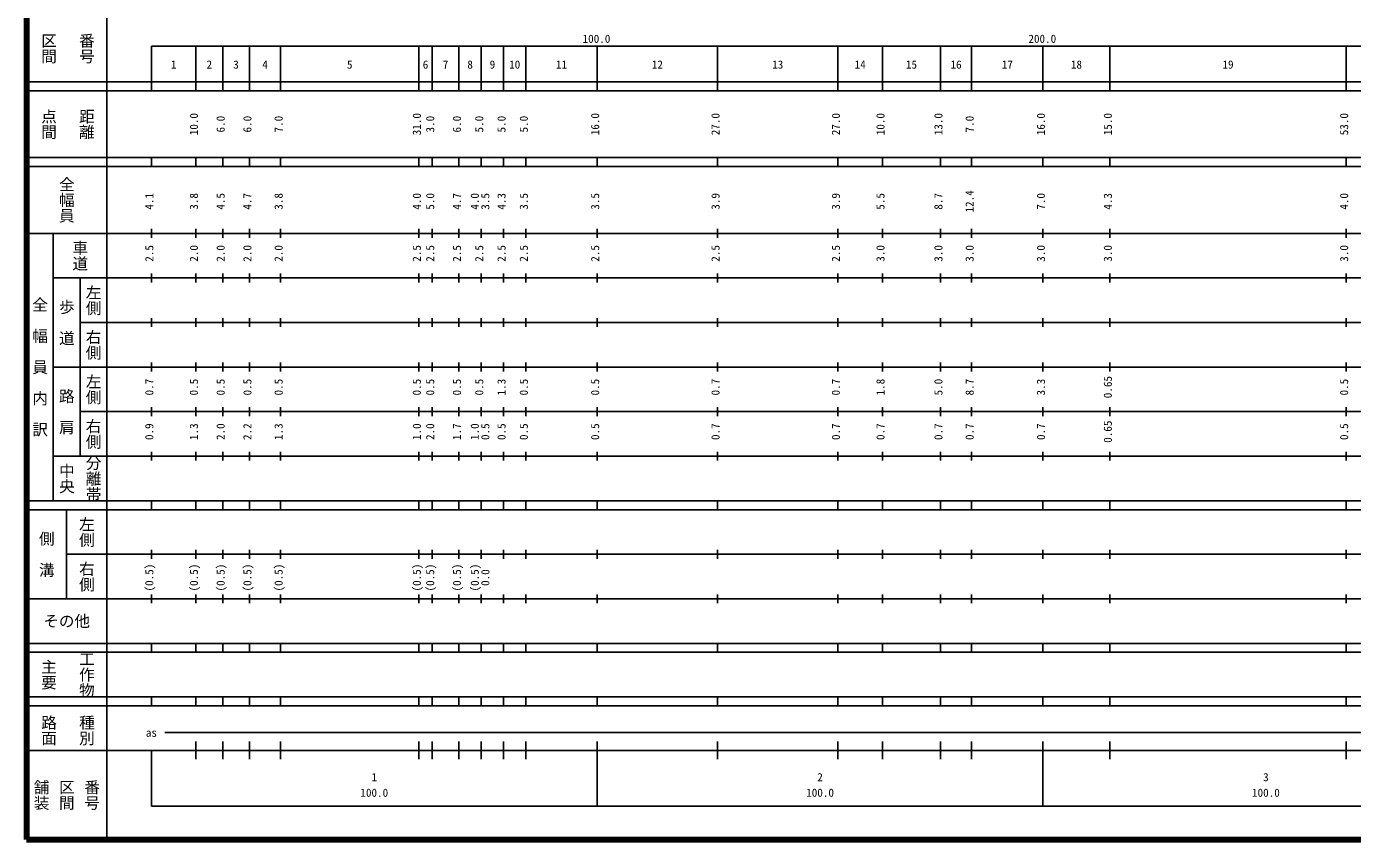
# Model space of a CAD drawing. Units: millimetres on the paper, enlarged 1000 times. Extents: x 40000 to 680000, y 20000 to 380000.
# Drawn here: x 40000 to 337419, y 20000 to 202409 of the extents above; entities that cross this region are included whole.
import ezdxf
from ezdxf.enums import TextEntityAlignment as Align

# ---------------------------------------------------------------- set-up
doc = ezdxf.new("R2010")
doc.units = ezdxf.units.MM
doc.header["$LTSCALE"] = 1000
doc.layers.add('M-TTL', color=2, linetype='Continuous', lineweight=140)
doc.layers.add('M-TTL-BAND', color=7, linetype='Continuous', lineweight=25)
doc.styles.add('@ＭＳ ゴシック', font='')
doc.styles.add('ＭＳ ゴシック', font='')
doc.styles.get('@ＭＳ ゴシック').set_extended_font_data('@MS Gothic')
doc.styles.get('ＭＳ ゴシック').set_extended_font_data('MS Gothic')

msp = doc.modelspace()

# ---------------------------------------------------------------- linework, layer by layer
at = {"layer": 'M-TTL'}
for p, q in [((40000, 380000), (40000, 20000)), ((40000, 20000), (680000, 20000))]:
    msp.add_line(p, q, dxfattribs=at)
at = {"layer": 'M-TTL-BAND'}
for p, q in [((58000, 370000), (58000, 20000)), ((68000, 198000), (579000, 198000)), ((68000, 198000), (68000, 188000)), ((78000, 188000), (78000, 198000)), ((84000, 188000), (84000, 198000)), ((90000, 188000), (90000, 198000)), ((97000, 188000), (97000, 198000)), ((128000, 188000), (128000, 198000)), ((131000, 188000), (131000, 198000)), ((137000, 188000), (137000, 198000)), ((142000, 188000), (142000, 198000)), ((147000, 188000), (147000, 198000)), ((152000, 188000), (152000, 198000)), ((168000, 188000), (168000, 198000)), ((195000, 188000), (195000, 198000)), ((222000, 188000), (222000, 198000)), ((232000, 188000), (232000, 198000)), ((245000, 188000), (245000, 198000)), ((252000, 188000), (252000, 198000)), ((268000, 188000), (268000, 198000)), ((283000, 188000), (283000, 198000)), ((336000, 188000), (336000, 198000)), ((40000, 190000), (579000, 190000)), ((40000, 188000), (579000, 188000)), ((40000, 173000), (579000, 173000)), ((68000, 171000), (68000, 173000)), ((78000, 171000), (78000, 173000)), ((84000, 171000), (84000, 173000)), ((90000, 171000), (90000, 173000)), ((97000, 171000), (97000, 173000)), ((128000, 171000), (128000, 173000)), ((131000, 171000), (131000, 173000)), ((137000, 171000), (137000, 173000)), ((142000, 171000), (142000, 173000)), ((147000, 171000), (147000, 173000)), ((152000, 171000), (152000, 173000)), ((168000, 171000), (168000, 173000)), ((195000, 171000), (195000, 173000)), ((222000, 171000), (222000, 173000)), ((232000, 171000), (232000, 173000)), ((245000, 171000), (245000, 173000)), ((252000, 171000), (252000, 173000)), ((268000, 171000), (268000, 173000)), ((283000, 171000), (283000, 173000)), ((336000, 171000), (336000, 173000)), ((40000, 171000), (579000, 171000)), ((40000, 156000), (579000, 156000)), ((46000, 96000), (46000, 156000)), ((68000, 155000), (68000, 157000)), ((78000, 155000), (78000, 157000)), ((84000, 155000), (84000, 157000)), ((90000, 155000), (90000, 157000)), ((97000, 155000), (97000, 157000)), ((128000, 155000), (128000, 157000)), ((131000, 155000), (131000, 157000)), ((137000, 155000), (137000, 157000)), ((142000, 155000), (142000, 157000)), ((147000, 155000), (147000, 157000)), ((152000, 155000), (152000, 157000)), ((168000, 155000), (168000, 157000)), ((195000, 155000), (195000, 157000)), ((222000, 155000), (222000, 157000)), ((232000, 155000), (232000, 157000)), ((245000, 155000), (245000, 157000)), ((252000, 155000), (252000, 157000)), ((268000, 155000), (268000, 157000)), ((283000, 155000), (283000, 157000)), ((336000, 155000), (336000, 157000)), ((46000, 146000), (579000, 146000)), ((52000, 146000), (52000, 106000)), ((68000, 145000), (68000, 147000)), ((78000, 145000), (78000, 147000)), ((84000, 145000), (84000, 147000)), ((90000, 145000), (90000, 147000)), ((97000, 145000), (97000, 147000)), ((128000, 145000), (128000, 147000)), ((131000, 145000), (131000, 147000)), ((137000, 145000), (137000, 147000)), ((142000, 145000), (142000, 147000)), ((147000, 145000), (147000, 147000)), ((152000, 145000), (152000, 147000)), ((168000, 145000), (168000, 147000)), ((195000, 145000), (195000, 147000)), ((222000, 145000), (222000, 147000)), ((232000, 145000), (232000, 147000)), ((245000, 145000), (245000, 147000)), ((252000, 145000), (252000, 147000)), ((268000, 145000), (268000, 147000)), ((283000, 145000), (283000, 147000)), ((336000, 145000), (336000, 147000)), ((68000, 135000), (68000, 137000)), ((78000, 135000), (78000, 137000)), ((84000, 135000), (84000, 137000)), ((90000, 135000), (90000, 137000)), ((97000, 135000), (97000, 137000)), ((128000, 135000), (128000, 137000)), ((131000, 135000), (131000, 137000)), ((137000, 135000), (137000, 137000)), ((142000, 135000), (142000, 137000)), ((147000, 135000), (147000, 137000)), ((152000, 135000), (152000, 137000)), ((168000, 135000), (168000, 137000)), ((195000, 135000), (195000, 137000)), ((222000, 135000), (222000, 137000)), ((232000, 135000), (232000, 137000)), ((245000, 135000), (245000, 137000)), ((252000, 135000), (252000, 137000)), ((268000, 135000), (268000, 137000)), ((283000, 135000), (283000, 137000)), ((336000, 135000), (336000, 137000)), ((52000, 136000), (579000, 136000)), ((46000, 126000), (579000, 126000)), ((68000, 125000), (68000, 127000)), ((78000, 125000), (78000, 127000)), ((84000, 125000), (84000, 127000)), ((90000, 125000), (90000, 127000)), ((97000, 125000), (97000, 127000)), ((128000, 125000), (128000, 127000)), ((131000, 125000), (131000, 127000)), ((137000, 125000), (137000, 127000)), ((142000, 125000), (142000, 127000)), ((147000, 125000), (147000, 127000)), ((152000, 125000), (152000, 127000)), ((168000, 125000), (168000, 127000)), ((195000, 125000), (195000, 127000)), ((222000, 125000), (222000, 127000)), ((232000, 125000), (232000, 127000)), ((245000, 125000), (245000, 127000)), ((252000, 125000), (252000, 127000)), ((268000, 125000), (268000, 127000)), ((283000, 125000), (283000, 127000)), ((336000, 125000), (336000, 127000)), ((52000, 116000), (579000, 116000)), ((68000, 115000), (68000, 117000)), ((78000, 115000), (78000, 117000)), ((84000, 115000), (84000, 117000)), ((90000, 115000), (90000, 117000)), ((97000, 115000), (97000, 117000)), ((128000, 115000), (128000, 117000)), ((131000, 115000), (131000, 117000)), ((137000, 115000), (137000, 117000)), ((142000, 115000), (142000, 117000)), ((147000, 115000), (147000, 117000)), ((152000, 115000), (152000, 117000)), ((168000, 115000), (168000, 117000)), ((195000, 115000), (195000, 117000)), ((222000, 115000), (222000, 117000)), ((232000, 115000), (232000, 117000)), ((245000, 115000), (245000, 117000)), ((252000, 115000), (252000, 117000)), ((268000, 115000), (268000, 117000)), ((283000, 115000), (283000, 117000)), ((336000, 115000), (336000, 117000)), ((46000, 106000), (579000, 106000)), ((68000, 105000), (68000, 107000)), ((78000, 105000), (78000, 107000)), ((84000, 105000), (84000, 107000)), ((90000, 105000), (90000, 107000)), ((97000, 105000), (97000, 107000)), ((128000, 105000), (128000, 107000)), ((131000, 105000), (131000, 107000)), ((137000, 105000), (137000, 107000)), ((142000, 105000), (142000, 107000)), ((147000, 105000), (147000, 107000)), ((152000, 105000), (152000, 107000)), ((168000, 105000), (168000, 107000)), ((195000, 105000), (195000, 107000)), ((222000, 105000), (222000, 107000)), ((232000, 105000), (232000, 107000)), ((245000, 105000), (245000, 107000)), ((252000, 105000), (252000, 107000)), ((268000, 105000), (268000, 107000)), ((283000, 105000), (283000, 107000)), ((336000, 105000), (336000, 107000)), ((40000, 96000), (579000, 96000)), ((68000, 94000), (68000, 96000)), ((78000, 94000), (78000, 96000)), ((84000, 94000), (84000, 96000)), ((90000, 94000), (90000, 96000)), ((97000, 94000), (97000, 96000)), ((128000, 94000), (128000, 96000)), ((131000, 94000), (131000, 96000)), ((137000, 94000), (137000, 96000)), ((142000, 94000), (142000, 96000)), ((147000, 94000), (147000, 96000)), ((152000, 94000), (152000, 96000)), ((168000, 94000), (168000, 96000)), ((195000, 94000), (195000, 96000)), ((222000, 94000), (222000, 96000)), ((232000, 94000), (232000, 96000)), ((245000, 94000), (245000, 96000)), ((252000, 94000), (252000, 96000)), ((268000, 94000), (268000, 96000)), ((283000, 94000), (283000, 96000)), ((336000, 94000), (336000, 96000)), ((40000, 94000), (579000, 94000)), ((49000, 94000), (49000, 74000)), ((49000, 84000), (579000, 84000)), ((68000, 83000), (68000, 85000)), ((78000, 83000), (78000, 85000)), ((84000, 83000), (84000, 85000)), ((90000, 83000), (90000, 85000)), ((97000, 83000), (97000, 85000)), ((128000, 83000), (128000, 85000)), ((131000, 83000), (131000, 85000)), ((137000, 83000), (137000, 85000)), ((142000, 83000), (142000, 85000)), ((147000, 83000), (147000, 85000)), ((152000, 83000), (152000, 85000)), ((168000, 83000), (168000, 85000)), ((195000, 83000), (195000, 85000)), ((222000, 83000), (222000, 85000)), ((232000, 83000), (232000, 85000)), ((245000, 83000), (245000, 85000)), ((252000, 83000), (252000, 85000)), ((268000, 83000), (268000, 85000)), ((283000, 83000), (283000, 85000)), ((336000, 83000), (336000, 85000)), ((68000, 73000), (68000, 75000)), ((78000, 73000), (78000, 75000)), ((84000, 73000), (84000, 75000)), ((90000, 73000), (90000, 75000)), ((97000, 73000), (97000, 75000)), ((128000, 73000), (128000, 75000)), ((131000, 73000), (131000, 75000)), ((137000, 73000), (137000, 75000)), ((142000, 73000), (142000, 75000)), ((147000, 73000), (147000, 75000)), ((152000, 73000), (152000, 75000)), ((168000, 73000), (168000, 75000)), ((195000, 73000), (195000, 75000)), ((222000, 73000), (222000, 75000)), ((232000, 73000), (232000, 75000)), ((245000, 73000), (245000, 75000)), ((252000, 73000), (252000, 75000)), ((268000, 73000), (268000, 75000)), ((283000, 73000), (283000, 75000)), ((336000, 73000), (336000, 75000)), ((40000, 74000), (579000, 74000)), ((40000, 64000), (579000, 64000)), ((68000, 62000), (68000, 64000)), ((78000, 62000), (78000, 64000)), ((84000, 62000), (84000, 64000)), ((90000, 62000), (90000, 64000)), ((97000, 62000), (97000, 64000)), ((128000, 62000), (128000, 64000)), ((131000, 62000), (131000, 64000)), ((137000, 62000), (137000, 64000)), ((142000, 62000), (142000, 64000)), ((147000, 62000), (147000, 64000)), ((152000, 62000), (152000, 64000)), ((168000, 62000), (168000, 64000)), ((195000, 62000), (195000, 64000)), ((222000, 62000), (222000, 64000)), ((232000, 62000), (232000, 64000)), ((245000, 62000), (245000, 64000)), ((252000, 62000), (252000, 64000)), ((268000, 62000), (268000, 64000)), ((283000, 62000), (283000, 64000)), ((336000, 62000), (336000, 64000)), ((40000, 62000), (579000, 62000)), ((40000, 52000), (579000, 52000)), ((68000, 50000), (68000, 52000)), ((78000, 50000), (78000, 52000)), ((84000, 50000), (84000, 52000)), ((90000, 50000), (90000, 52000)), ((97000, 50000), (97000, 52000)), ((128000, 50000), (128000, 52000)), ((131000, 50000), (131000, 52000)), ((137000, 50000), (137000, 52000)), ((142000, 50000), (142000, 52000)), ((147000, 50000), (147000, 52000)), ((152000, 50000), (152000, 52000)), ((168000, 50000), (168000, 52000)), ((195000, 50000), (195000, 52000)), ((222000, 50000), (222000, 52000)), ((232000, 50000), (232000, 52000)), ((245000, 50000), (245000, 52000)), ((252000, 50000), (252000, 52000)), ((268000, 50000), (268000, 52000)), ((283000, 50000), (283000, 52000)), ((336000, 50000), (336000, 52000)), ((40000, 50000), (579000, 50000)), ((71000, 44000), (475500, 44000)), ((78000, 38000), (78000, 42000)), ((84000, 38000), (84000, 42000)), ((90000, 38000), (90000, 42000)), ((97000, 38000), (97000, 42000)), ((128000, 38000), (128000, 42000)), ((131000, 38000), (131000, 42000)), ((137000, 38000), (137000, 42000)), ((142000, 38000), (142000, 42000)), ((147000, 38000), (147000, 42000)), ((152000, 38000), (152000, 42000)), ((168000, 27500), (168000, 42000)), ((195000, 38000), (195000, 42000)), ((222000, 38000), (222000, 42000)), ((232000, 38000), (232000, 42000)), ((245000, 38000), (245000, 42000)), ((252000, 38000), (252000, 42000)), ((268000, 27500), (268000, 42000)), ((283000, 38000), (283000, 42000)), ((336000, 38000), (336000, 42000)), ((40000, 40000), (579000, 40000)), ((68000, 40000), (68000, 27500)), ((68000, 27500), (579000, 27500))]:
    msp.add_line(p, q, dxfattribs=at)

# ---------------------------------------------------------------- texts
at = {"layer": 'M-TTL-BAND', "style": '@ＭＳ ゴシック'}
for s, p in [('区間', (45000, 197500)), ('番号', (53500, 197500)), ('点間', (45000, 180500)), ('距離', (53500, 180500)), ('全幅員', (49000, 163500)), ('車道', (52000, 151000)), ('左側', (55000, 141000)), ('全\u3000幅\u3000員\u3000内\u3000訳', (43000, 126000)), ('歩\u3000道', (49000, 136000)), ('右側', (55000, 131000)), ('左側', (55000, 121000)), ('路\u3000肩', (49000, 116000)), ('右側', (55000, 111000)), ('中央', (49000, 101000)), ('分離帯', (55000, 101000)), ('左側', (53500, 89000)), ('側\u3000溝', (44500, 84000)), ('右側', (53500, 79000)), ('主要', (45000, 57000)), ('工作物', (53500, 57000)), ('路面', (45000, 44500)), ('種別', (53500, 44500)), ('舗装', (43333, 30000)), ('区間', (49000, 30000)), ('番号', (54667, 30000))]:
    msp.add_text(s, height=2566, rotation=270, dxfattribs=at).set_placement(p, align=Align.MIDDLE_CENTER)
at = {"layer": 'M-TTL-BAND', "style": 'ＭＳ ゴシック'}
for s, p in [('100.0', (167844, 198195)), ('200.0', (267844, 198195)), ('1', (73000, 192405)), ('2', (81000, 192405)), ('3', (87000, 192405)), ('4', (93500, 192405)), ('5', (112500, 192405)), ('6', (129500, 192405)), ('7', (134000, 192405)), ('8', (139500, 192405)), ('9', (144500, 192405)), ('10', (149500, 192405)), ('11', (160000, 192405)), ('12', (181500, 192405)), ('13', (208500, 192405)), ('14', (227000, 192405)), ('15', (238500, 192405)), ('16', (248500, 192405)), ('17', (260000, 192405)), ('18', (275500, 192405)), ('19', (309500, 192405)), ('as', (68000, 42500)), ('1', (118000, 32523)), ('2', (218000, 32523)), ('3', (318000, 32523)), ('100.0', (118000, 29033)), ('100.0', (218000, 29033)), ('100.0', (318000, 29033))]:
    msp.add_text(s, height=1833, dxfattribs=at).set_placement(p, align=Align.BOTTOM_CENTER)
for s, p in [('10.0', (79000, 180500)), ('6.0', (85000, 180500)), ('6.0', (91000, 180500)), ('7.0', (98000, 180500)), ('31.0', (129000, 180500)), ('3.0', (132000, 180500)), ('6.0', (138000, 180500)), ('5.0', (143000, 180500)), ('5.0', (148000, 180500)), ('5.0', (153000, 180500)), ('16.0', (169000, 180500)), ('27.0', (196000, 180500)), ('27.0', (223000, 180500)), ('10.0', (233000, 180500)), ('13.0', (246000, 180500)), ('7.0', (253000, 180500)), ('16.0', (269000, 180500)), ('15.0', (284000, 180500)), ('53.0', (337000, 180500)), ('4.1', (69000, 163174)), ('3.8', (79000, 163174)), ('4.5', (85000, 163174)), ('4.7', (91000, 163174)), ('3.8', (98000, 163174)), ('4.0', (129000, 163174)), ('5.0', (132000, 163174)), ('4.7', (138000, 163174)), ('4.0', (142000, 163174)), ('3.5', (144370, 163174)), ('4.3', (148000, 163174)), ('3.5', (153000, 163174)), ('3.5', (169000, 163174)), ('3.9', (196000, 163174)), ('3.9', (223000, 163174)), ('5.5', (233000, 163174)), ('8.7', (246000, 163174)), ('12.4', (253000, 163174)), ('7.0', (269000, 163174)), ('4.3', (284000, 163174)), ('4.0', (337000, 163174)), ('2.5', (69000, 151500)), ('2.0', (79000, 151500)), ('2.0', (85000, 151500)), ('2.0', (91000, 151500)), ('2.0', (98000, 151500)), ('2.5', (129000, 151500)), ('2.5', (132000, 151500)), ('2.5', (138000, 151500)), ('2.5', (143000, 151500)), ('2.5', (148000, 151500)), ('2.5', (153000, 151500)), ('2.5', (169000, 151500)), ('2.5', (196000, 151500)), ('2.5', (223000, 151500)), ('3.0', (233000, 151500)), ('3.0', (246000, 151500)), ('3.0', (253000, 151500)), ('3.0', (269000, 151500)), ('3.0', (284000, 151500)), ('3.0', (337000, 151500)), ('0.7', (69000, 121500)), ('0.5', (79000, 121500)), ('0.5', (85000, 121500)), ('0.5', (91000, 121500)), ('0.5', (98000, 121500)), ('0.5', (129000, 121500)), ('0.5', (132000, 121500)), ('0.5', (138000, 121500)), ('0.5', (143000, 121500)), ('1.3', (148000, 121500)), ('0.5', (153000, 121500)), ('0.5', (169000, 121500)), ('0.7', (196000, 121500)), ('0.7', (223000, 121500)), ('1.8', (233000, 121500)), ('5.0', (246000, 121500)), ('8.7', (253000, 121500)), ('3.3', (269000, 121500)), ('0.65', (284000, 121500)), ('0.5', (337000, 121500)), ('0.9', (69000, 111500)), ('1.3', (79000, 111500)), ('2.0', (85000, 111500)), ('2.2', (91000, 111500)), ('1.3', (98000, 111500)), ('1.0', (129000, 111500)), ('2.0', (132000, 111500)), ('1.7', (138000, 111500)), ('1.0', (142000, 111500)), ('0.5', (144370, 111500)), ('0.5', (148000, 111500)), ('0.5', (153000, 111500)), ('0.5', (169000, 111500)), ('0.7', (196000, 111500)), ('0.7', (223000, 111500)), ('0.7', (233000, 111500)), ('0.7', (246000, 111500)), ('0.7', (253000, 111500)), ('0.7', (269000, 111500)), ('0.65', (284000, 111500)), ('0.5', (337000, 111500)), ('(0.5)', (69000, 78764)), ('(0.5)', (79000, 78764)), ('(0.5)', (85000, 78764)), ('(0.5)', (91000, 78764)), ('(0.5)', (98000, 78764)), ('(0.5)', (129000, 78764)), ('(0.5)', (132000, 78764)), ('(0.5)', (138000, 78764)), ('(0.5)', (142000, 78764)), ('0.0', (144370, 78764))]:
    msp.add_text(s, height=1833, rotation=90, dxfattribs=at).set_placement(p, align=Align.BOTTOM_CENTER)
msp.add_text('その他', height=2566, dxfattribs=at).set_placement((49000, 69000), align=Align.MIDDLE_CENTER)

doc.saveas('drawing.dxf')
